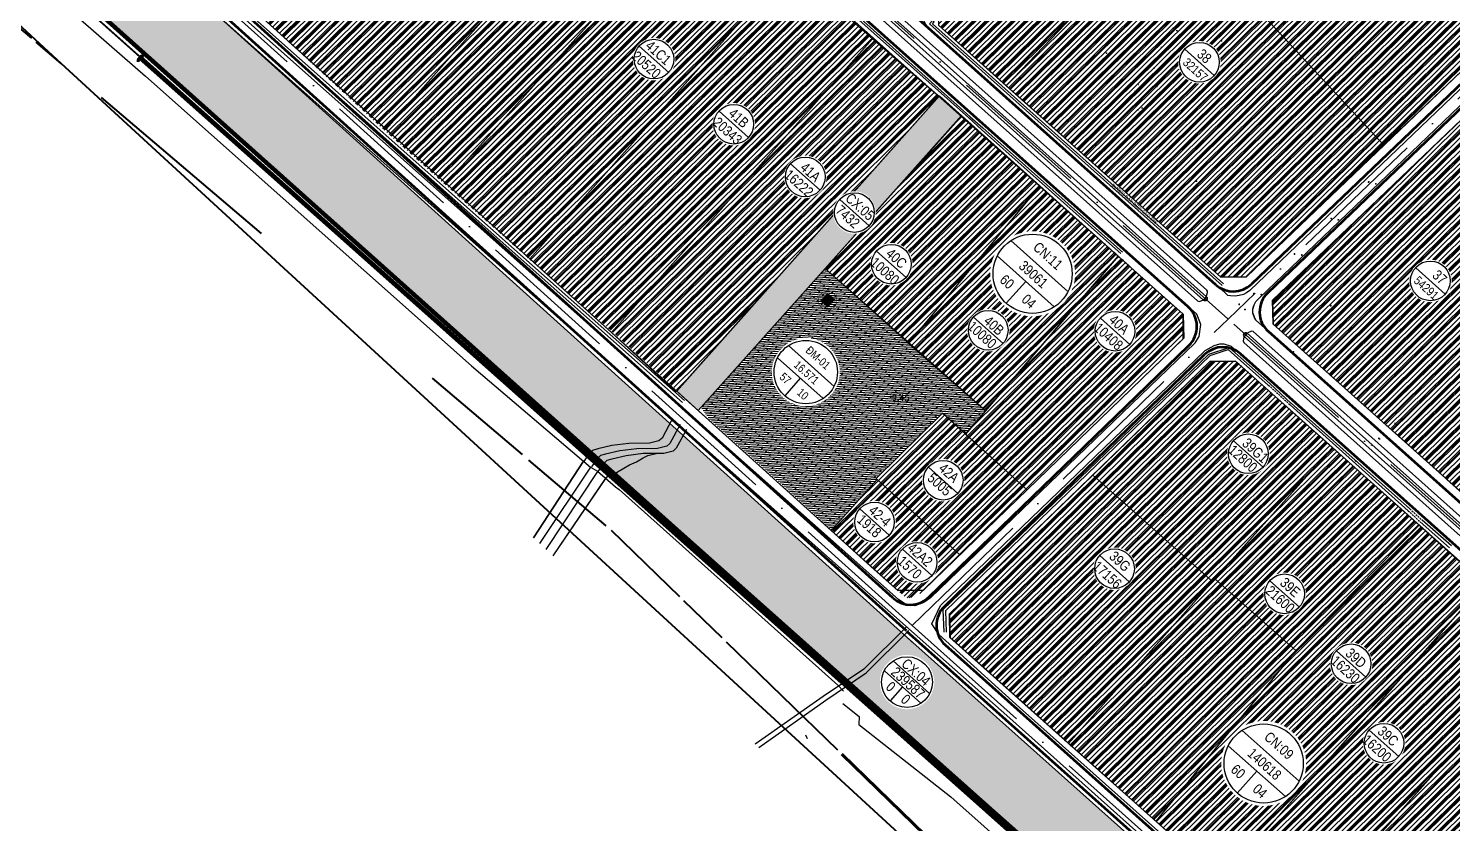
# Model space of a CAD drawing. Extents: x 577299 to 581055, y 2342699 to 2346415.
# Drawn here: x 578170 to 579146, y 2344315 to 2344859 of the extents above; entities that cross this region are included whole.
import ezdxf
from ezdxf.enums import TextEntityAlignment as Align

# ---------------------------------------------------------------- set-up
doc = ezdxf.new("R2010")
doc.units = 0
doc.header["$LTSCALE"] = 10
doc.header["$MEASUREMENT"] = 0
doc.set_wipeout_variables(frame=1)
for name, pattern in [('ACAD_ISO10W100', [18, 12, -3, 0, -3]), ('CENTER', [2, 1.25, -0.25, 0.25, -0.25]), ('DUONG_MON', [3.5, 0, -1.5, 2]), ('DUONGDUT', [0.1875, 0.125, -0.0625])]:
    doc.linetypes.add(name, pattern=pattern)
for name, color, linetype in [('BoCo', 103, 'Continuous'), ('cayxanh', 74, 'Continuous'), ('CHU', 8, 'Continuous'), ('DG-MON', 8, 'DUONG_MON'), ('dientich', 11, 'Continuous'), ('DUONG', 7, 'Continuous'), ('HTCN', 192, 'Continuous'), ('HTDatKT', 37, 'Continuous'), ('HTRanhTN', 147, 'Continuous'), ('KYHIEU', 2, 'Continuous'), ('Lop_ao', 140, 'Continuous'), ('Lopcaodo', 7, 'Continuous'), ('Lopduong', 7, 'Continuous'), ('MUONG-BS', 60, 'TALUYDONPHAI'), ('POINT', 8, 'Continuous'), ('Tim dg', 6, 'CENTER')]:
    doc.layers.add(name, color=color, linetype=linetype)
for name, color, linetype, lineweight in [('dqh', 7, 'Continuous', 60), ('DuongQH', 7, 'Continuous', 60), ('he', 4, 'Continuous', 40), ('r-g-t-ke', 7, 'Continuous', 20), ('whe', 142, 'Continuous', 35), ('wlong-duong', 40, 'Continuous', 53)]:
    doc.layers.add(name, color=color, linetype=linetype, lineweight=lineweight)
doc.styles.add('1', font='VHTIME.TTF', dxfattribs={"height": 2})
doc.styles.add('CHUHOA', font='VHARIALN.TTF')
doc.styles.add('CHUNHO', font='romans.shx')
doc.linetypes.add('BOCAP_XAY', pattern='A,0.75,[147,LTTLL.SHX,S=0.1,R=0,X=0,Y=0],0.75', length=1.5)
doc.linetypes.add('TALUYDONPHAI', pattern='A,0,[130,ltypeshp.shx,S=0.125,R=0,X=0,Y=0.125],0.2,[130,ltypeshp.shx,S=0.25,R=0,X=0,Y=0.25],0.2,0', length=0.4)
doc.linetypes.add('TALUYDONTRAI', pattern='A,0,[130,ltypeshp.shx,S=0.125,R=0,X=0,Y=-0.125],0.2,[130,ltypeshp.shx,S=0.25,R=0,X=0,Y=-0.25],0.2,0', length=0.4)
pattern_1 = [(359.58224145, (-17089.4939, 4285.579), (0.015785906, 2.1650059602), [1.25, -1.25]), (59.58224145, (-17089.4939, 4285.579), (-1.8670572079, 1.0961739756), [1.25, -1.25]), (119.58224145, (-17088.861, 4286.657), (-1.8828431138, -1.0688319845), [1.25, -1.25])]
pattern_2 = [(44.58224145, (-17089.494, 4285.579), (-4.387077064, 4.451522755), []), (44.58224145, (-17090.042, 4286.1354), (-4.387077064, 4.451522755), []), (44.58224145, (-17090.5906, 4286.692), (-4.387077064, 4.451522755), []), (44.58224145, (-17092.236, 4288.361), (-4.387077064, 4.451522755), [])]
pattern_3 = [(3.21467, (581381.0807, 2344376.6203), (-0.07009643, 1.24803305), []), (48.21467, (581381.0807, 2344376.6203), (-2.636259, 2.3558732), [1.767767, -3.5355384])]

# ---------------------------------------------------------------- blocks, each defined once
blk = doc.blocks.new('dct')
at = {"layer": 'Lopcaodo', "style": 'CHUNHO'}
blk.add_attdef('CAO_DO', (0, 0), '', height=4, dxfattribs=at)
blk = doc.blocks.new('KH1')
blk.add_wipeout([(-9.8, 12.4), (-7.9, 13.6), (-6.3, 14.4), (-5, 14.9), (-3, 15.5), (-1.7, 15.7), (0.6, 15.9), (0.6, 15.9), (2.7, 15.7), (4.3, 15.5), (5.9, 15), (8.1, 14.2), (9.8, 13.3), (11.4, 12.1), (13, 10.7), (14.3, 9.4), (15.4, 7.8), (16.2, 6.4), (17.2, 3.9), (17.8, 1.9), (18.1, -0.2), (18.1, -1.6), (17.9, -4.3), (17.4, -6.4), (16.7, -8.6), (15.7, -10.4), (13.8, -13.1), (12.1, -14.8), (10.2, -16.2), (7.4, -17.7), (5.5, -18.4), (3.6, -18.8), (0.6, -19.1), (-2.1, -18.9), (-3.9, -18.5), (-5.7, -17.9), (-7.1, -17.3), (-8.5, -16.5), (-10.2, -15.4), (-10.2, -15.4), (-12.9, -12.6), (-14.2, -10.9), (-15.4, -8.7), (-16.1, -6.5), (-16.8, -3.3), (-16.8, -1.6), (-16.6, 1.1), (-16.2, 3), (-15, 6.1), (-13.3, 8.9), (-12.1, 10.4)])
blk.add_line((16.9, -1.6), (-15.6, -1.6))
blk.add_circle((0.6, -1.6), 16.3)
blk = doc.blocks.new('vfgf')
blk.add_wipeout([(582058.18, 2343877.06), (582061.89, 2343876.51), (582064.83, 2343875.73), (582067.01, 2343874.92), (582070.04, 2343873.45), (582072.01, 2343872.24), (582075.07, 2343869.89), (582075.07, 2343869.89), (582077.53, 2343867.45), (582079.19, 2343865.41), (582080.79, 2343863.02), (582082.6, 2343859.49), (582083.64, 2343856.63), (582084.46, 2343853.32), (582084.89, 2343849.78), (582084.92, 2343846.73), (582084.6, 2343843.54), (582084.08, 2343840.98), (582082.65, 2343836.67), (582081.11, 2343833.56), (582079.19, 2343830.63), (582077.68, 2343828.77), (582074.42, 2343825.6), (582071.5, 2343823.47), (582068.13, 2343821.62), (582064.96, 2343820.36), (582059.73, 2343819.15), (582055.72, 2343818.89), (582051.64, 2343819.19), (582046.54, 2343820.4), (582043.38, 2343821.67), (582040.48, 2343823.24), (582036.56, 2343826.15), (582033.34, 2343829.47), (582031.5, 2343831.97), (582029.93, 2343834.64), (582028.86, 2343836.95), (582027.99, 2343839.37), (582027.16, 2343842.72), (582027.16, 2343842.72), (582026.7, 2343849.21), (582027.06, 2343852.74), (582028.04, 2343856.83), (582029.4, 2343860.32), (582032.14, 2343865), (582034.05, 2343867.18), (582037.16, 2343870.41), (582039.8, 2343872.36), (582044.76, 2343874.98), (582049.89, 2343876.55), (582053.18, 2343877.04)]).dxf.layer = 'KYHIEU'
at = {"layer": 'KYHIEU'}
for p, q in [((582080.12, 2343835.99), (582040.8, 2343870.61)), ((582070.82, 2343825.43), (582031.51, 2343860.05)), ((582051.16, 2343842.74), (582037.89, 2343827.67))]:
    blk.add_line(p, q, dxfattribs=at)
blk.add_circle((582055.81, 2343848.02), 27.12, dxfattribs=at)

msp = doc.modelspace()

# ---------------------------------------------------------------- hatches: boundary and pattern name
at = {"layer": 'cayxanh'}
h = msp.add_hatch(dxfattribs=at)
h.set_pattern_fill('STARS', color=256, scale=10, angle=-0.41776, style=0)
h.set_pattern_definition(pattern_1)
h.paths.add_polyline_path([(578287.79, 2344878.93), (578244.43, 2344917.21), (578203.14, 2344883.36), (578215.38, 2344872.55), (578330.82, 2344769.37), (578382.92, 2344793.14)])
h = msp.add_hatch(dxfattribs=at)
h.set_pattern_fill('STARS', color=256, scale=10, angle=-0.41776, style=0)
h.set_pattern_definition(pattern_1)
h.paths.add_polyline_path([(578382.92, 2344793.14), (578330.82, 2344769.37), (578478.27, 2344637.61), (578486.62, 2344630.14), (578550.8, 2344641.76)])
h = msp.add_hatch(dxfattribs=at)
h.set_pattern_fill('STARS', color=256, scale=10, angle=-0.41776, style=0)
h.set_pattern_definition(pattern_1)
h.paths.add_polyline_path([(578550.8, 2344641.76), (578486.62, 2344630.14), (578608.83, 2344520.84), (578663.55, 2344540.1)])
h = msp.add_hatch(dxfattribs=at)
h.set_pattern_fill('STARS', color=256, scale=10, angle=-0.41776, style=0)
h.set_pattern_definition(pattern_1)
h.paths.add_polyline_path([(578663.55, 2344540.1), (578608.83, 2344520.84), (578616.03, 2344514.4), (578709.96, 2344430.78), (578776.11, 2344438.61)])
h = msp.add_hatch(dxfattribs=at)
h.set_pattern_fill('STARS', color=256, scale=10, angle=-0.41776, style=0)
h.set_pattern_definition(pattern_1)
h.paths.add_polyline_path([(578776.83, 2344437.96), (578776.11, 2344438.61), (578709.96, 2344430.78), (578830.95, 2344323.08), (578974.94, 2344195.64), (579024.19, 2344217.3)])
at = {"layer": 'HTCN'}
h = msp.add_hatch(dxfattribs=at)
h.set_pattern_fill('PLASTI', color=256, scale=25, angle=44.58224, style=0)
h.set_pattern_definition(pattern_2)
h.paths.add_polyline_path([(579160.48, 2345155.68), (579299.46, 2344987.88), (579298.44, 2344970.34), (579098.6, 2344779.33), (578951.92, 2344937.4), (578951.92, 2344937.4), (579029.61, 2345018.65)])
h = msp.add_hatch(dxfattribs=at)
h.set_pattern_fill('PLASTI', color=256, scale=25, angle=44.58224, style=0)
h.set_pattern_definition(pattern_2)
h.paths.add_polyline_path([(578314.1, 2344881.39), (578312.69, 2344897.96), (578477, 2345080.53), (578494.15, 2345081.41), (578593.61, 2344991.75), (578414.14, 2344789.37)])
h = msp.add_hatch(dxfattribs=at)
h.set_pattern_fill('PLASTI', color=256, scale=25, angle=44.58224, style=0)
h.set_pattern_definition(pattern_2)
h.paths.add_polyline_path([(578414.14, 2344789.37), (578455.5, 2344752.44), (578635.57, 2344954.03), (578593.62, 2344991.76)])
h = msp.add_hatch(dxfattribs=at)
h.set_pattern_fill('PLASTI', color=256, scale=25, angle=44.58224, style=0)
h.set_pattern_definition(pattern_2)
h.paths.add_polyline_path([(578792.64, 2344878.14), (578793.79, 2344861.6), (578840.16, 2344820.52), (578952, 2344937.32), (578900.37, 2344988.69)])
h = msp.add_hatch(dxfattribs=at)
h.set_pattern_fill('PLASTI', color=256, scale=25, angle=44.58224, style=0)
h.set_pattern_definition(pattern_2)
h.paths.add_polyline_path([(578455.5, 2344752.44), (578513.17, 2344701.29), (578692.06, 2344902.94), (578635.55, 2344954.11)])
h = msp.add_hatch(dxfattribs=at)
h.set_pattern_fill('PLASTI', color=256, scale=25, angle=44.58224, style=0)
h.set_pattern_definition(pattern_2)
h.paths.add_polyline_path([(578951.93, 2344937.39), (579098.6, 2344779.33), (579004.36, 2344689.26), (578986.73, 2344688.96), (578839.79, 2344820.12)])
h = msp.add_hatch(dxfattribs=at)
h.set_pattern_fill('PLASTI', color=256, scale=25, angle=44.58224, style=0)
h.set_pattern_definition(pattern_2)
h.paths.add_polyline_path([(578513.17, 2344701.29), (578569.9, 2344651.75), (578748.81, 2344852.77), (578692.06, 2344902.94)])
h = msp.add_hatch(dxfattribs=at)
h.set_pattern_fill('PLASTI', color=256, scale=25, angle=44.58224, style=0)
h.set_pattern_definition(pattern_2)
h.paths.add_polyline_path([(578569.9, 2344651.75), (578614.45, 2344611.36), (578794.12, 2344813.16), (578748.81, 2344852.77)])
h = msp.add_hatch(dxfattribs=at)
h.set_pattern_fill('PLASTI', color=256, scale=25, angle=44.58224, style=0)
h.set_pattern_definition(pattern_2)
h.paths.add_polyline_path([(579163.43, 2344808.1), (579290.49, 2344672.71), (579388, 2344569.72), (579260.87, 2344444.17), (579022.6, 2344656.94), (579022.32, 2344673.22)])
h = msp.add_hatch(dxfattribs=at)
h.set_pattern_fill('PLASTI', color=256, scale=25, angle=44.58224, style=0)
h.set_pattern_definition(pattern_2)
h.paths.add_polyline_path([(578715.75, 2344694.95), (578809.25, 2344799.68), (578862.92, 2344751.48), (578772.92, 2344643.73)])
h = msp.add_hatch(dxfattribs=at)
h.set_pattern_fill('PLASTI', color=256, scale=25, angle=44.58224, style=0)
h.set_pattern_definition(pattern_2)
h.paths.add_polyline_path([(578772.91, 2344643.72), (578825.79, 2344597.5), (578916.86, 2344703.7), (578862.92, 2344751.49)])
h = msp.add_hatch(dxfattribs=at)
h.set_pattern_fill('PLASTI', color=256, scale=25, angle=44.58224, style=0)
h.set_pattern_definition(pattern_2)
h.paths.add_polyline_path([(578812.01, 2344581.43), (578854.16, 2344543.36), (578961.01, 2344646.79), (578961.06, 2344663.63), (578916.87, 2344703.72)])
h = msp.add_hatch(dxfattribs=at)
h.set_pattern_fill('PLASTI', color=256, scale=25, angle=44.58224, style=0)
h.set_pattern_definition(pattern_2)
h.paths.add_polyline_path([(578899.2, 2344553.39), (578981.15, 2344480.74), (579063.27, 2344572.56), (578997.58, 2344631.48), (578979.28, 2344631.18)])
h = msp.add_hatch(dxfattribs=at)
h.set_pattern_fill('PLASTI', color=256, scale=25, angle=44.58224, style=0)
h.set_pattern_definition(pattern_2)
h.paths.add_polyline_path([(578808.14, 2344498.86), (578854.17, 2344543.36), (578796.12, 2344595.78), (578750.66, 2344551.15), (578751.37, 2344550.48)])
h = msp.add_hatch(dxfattribs=at)
h.set_pattern_fill('PLASTI', color=256, scale=25, angle=44.58224, style=0)
h.set_pattern_definition(pattern_2)
h.paths.add_polyline_path([(579038.27, 2344433.33), (578982.64, 2344482.4), (579063.39, 2344572.45), (579122.75, 2344519.12)])
h = msp.add_hatch(dxfattribs=at)
h.set_pattern_fill('PLASTI', color=256, scale=25, angle=44.58224, style=0)
h.set_pattern_definition(pattern_2)
h.paths.add_polyline_path([(578720.25, 2344516.09), (578771.19, 2344469.27), (578778.21, 2344470.04), (578808.13, 2344498.85), (578751.37, 2344550.48), (578720.25, 2344516.08)])
h = msp.add_hatch(dxfattribs=at)
h.set_pattern_fill('PLASTI', color=256, scale=25, angle=44.58224, style=0)
h.set_pattern_definition(pattern_2)
h.paths.add_polyline_path([(578801.28, 2344442.31), (578800.92, 2344458.39), (578899.2, 2344553.39), (578981.08, 2344480.66), (578882.29, 2344369.43)])
h = msp.add_hatch(dxfattribs=at)
h.set_pattern_fill('PLASTI', color=256, scale=25, angle=44.58224, style=0)
h.set_pattern_definition(pattern_2)
h.paths.add_polyline_path([(578942.51, 2344316.63), (578987.72, 2344276.45), (579126.33, 2344432.49), (579167.27, 2344479.1), (579122.75, 2344519.12), (579038.27, 2344433.33)])
h = msp.add_hatch(dxfattribs=at)
h.set_pattern_fill('PLASTI', color=256, scale=25, angle=44.58224, style=0)
h.set_pattern_definition(pattern_2)
h.paths.add_polyline_path([(578982.64, 2344482.4), (579038.27, 2344433.33), (578942.51, 2344316.63), (578882.29, 2344369.42)])
h = msp.add_hatch(dxfattribs=at)
h.set_pattern_fill('PLASTI', color=256, scale=25, angle=44.58224, style=0)
h.set_pattern_definition(pattern_2)
h.paths.add_polyline_path([(578987.72, 2344276.45), (579033.59, 2344237.63), (579212.91, 2344439.02), (579167.27, 2344479.1)])
h = msp.add_hatch(dxfattribs=at)
h.set_pattern_fill('PLASTI', color=256, scale=25, angle=44.58224, style=0)
h.set_pattern_definition(pattern_2)
h.paths.add_polyline_path([(579033.6, 2344237.63), (579092.27, 2344184.04), (579272.89, 2344385.37), (579212.91, 2344439.02), (579033.57, 2344237.6)])
at = {"layer": 'HTDatKT'}
h = msp.add_hatch(dxfattribs=at)
h.set_pattern_fill('DOLMIT', color=256, scale=5, angle=44.58224, style=0)
h.set_pattern_definition(pattern_3)
h.paths.add_polyline_path([(578630.74, 2344599.97), (578635.98, 2344592.39), (578686.25, 2344547.01), (578772.92, 2344643.73), (578715.72, 2344694.92)])

# ---------------------------------------------------------------- linework, layer by layer
at = {"color": 37, "const_width": 0.346}
msp.add_lwpolyline([(578714.69, 2344667.34, 15.423909), (578713.31, 2344668.24, 0.064834)], format="xyb", close=True, dxfattribs=at)
at = {"color": 37, "const_width": 6.93}
msp.add_lwpolyline([(578715.05, 2344670.42), (578720.09, 2344676.06)], dxfattribs=at)
at = {"layer": 'DG-MON', "extrusion": (0.002986, 0.010064, 0.999945), "elevation": -7.89}
for points in [[(579098.16, 2345090.43), (579058.53, 2345029.92), (579001.09, 2344935.39), (579003.13, 2344922.52), (579018.17, 2344902.1)], [(579100.41, 2345088.4), (579061.07, 2345028.32), (579004.23, 2344934.77), (579005.97, 2344923.71), (579020.59, 2344903.88)], [(579152.19, 2344682.22), (579168.19, 2344697.49), (579195.87, 2344723.21), (579222.1, 2344748.2), (579249.37, 2344774.89), (579276.77, 2344801.2), (579303.73, 2344826.95), (579310.72, 2344833.35)], [(579152.57, 2344681.89), (579168.54, 2344697.12), (579196.21, 2344722.84), (579222.45, 2344747.84), (579249.72, 2344774.53), (579277.11, 2344800.84), (579304.08, 2344826.58), (579311.04, 2344832.96)]]:
    msp.add_lwpolyline(points, dxfattribs=at)
at = {"layer": 'dientich'}
for points in [[(579160.48, 2345155.68), (579299.46, 2344987.88), (579298.44, 2344970.34), (579098.6, 2344779.33), (578951.92, 2344937.4), (578951.92, 2344937.4), (579029.61, 2345018.65)], [(578951.93, 2344937.39), (579098.6, 2344779.33), (579004.36, 2344689.26), (578986.73, 2344688.96), (578839.79, 2344820.12), (578951.93, 2344937.39)]]:
    msp.add_lwpolyline(points, close=True, dxfattribs=at)
at = {"layer": 'dientich', "extrusion": (-1.38117e-05, 2.8119e-05, 1), "elevation": 0.36}
msp.add_lwpolyline([(578792.81, 2344878.13), (578793.39, 2344861.54), (578839.79, 2344820.12), (578951.92, 2344937.4), (578900.47, 2344988.59)], close=True, dxfattribs=at)
at = {"layer": 'DUONG', "extrusion": (-8.80861e-05, -0.0001149, 1), "elevation": 1.01}
msp.add_lwpolyline([(577927.16, 2345118.96), (578026.79, 2345025.37), (578160.78, 2344904.4), (578164.74, 2344901.39), (578250.24, 2344826.57), (578473.62, 2344628.34), (578555.19, 2344558.85), (578559.81, 2344556.29), (578572.25, 2344545.36), (578574.6, 2344543.57), (578724.4, 2344409.55), (578728.5, 2344405.51)], dxfattribs=at)
at = {"layer": 'DuongQH', "linetype": 'DUONGDUT', "ltscale": 30, "extrusion": (-8.80861e-05, -0.0001149, 1), "const_width": 1.2, "elevation": 1.01}
msp.add_lwpolyline([(578565.66, 2344555.5), (577830.41, 2345210.57)], dxfattribs=at)
at = {"layer": 'DuongQH', "extrusion": (-4.70424e-05, -0.000153262, 1), "elevation": 0.15}
msp.add_lwpolyline([(578249.07, 2344840.33), (578247.58, 2344840.57), (578245.25, 2344838.06), (578245.21, 2344836.54)], dxfattribs=at)
at = {"layer": 'he', "extrusion": (-8.80861e-05, -0.0001149, 1)}
msp.add_line((578192.35, 2344835.4), (577566.86, 2345412.43), dxfattribs=at)
at = {"layer": 'he', "extrusion": (-4.70424e-05, -0.000153262, 1)}
for p, q in [((578056.18, 2344950.81), (578172.01, 2344852.58)), ((578175.07, 2344849.98), (578192.3, 2344835.37)), ((578219.78, 2344812.06), (578329.47, 2344719.03)), ((578446.52, 2344619.76), (578508.13, 2344567.5)), ((578512.56, 2344563.75), (578565.6, 2344518.77)), ((578616.18, 2344470.16), (578569.42, 2344515.53)), ((578645.25, 2344441.95), (578619.05, 2344467.37)), ((578724.44, 2344365.11), (578648.12, 2344439.16))]:
    msp.add_line(p, q, dxfattribs=at)
at = {"layer": 'HTRanhTN', "linetype": 'BOCAP_XAY', "ltscale": 0.5}
for points in [[(578492.78, 2345086.19), (578473.92, 2345085.52), (578382.73, 2344981.71), (578307.26, 2344895.75), (578308.73, 2344877.98), (578617.96, 2344603.14)], [(578537.05, 2345045.49), (578493.61, 2345084.16), (578474.91, 2345083.49), (578383.72, 2344979.68), (578309.34, 2344895.44), (578310.77, 2344878.93), (578619.34, 2344604.58)], [(578711.71, 2344889.58), (578814.31, 2344798.05)], [(578713.41, 2344890.02), (578815.13, 2344798.91)], [(578789.42, 2344862.47), (578790.54, 2344863.87), (578789.42, 2344864.84), (578787.21, 2344862.41), (578803.44, 2344847.94)], [(578804.46, 2344849.02), (578789.42, 2344862.47)], [(578803.44, 2344847.94), (578812.32, 2344839.91)], [(578804.46, 2344849.02), (578813.29, 2344840.95)], [(578812.32, 2344839.91), (578987.81, 2344683.39)], [(578988.76, 2344684.51), (578813.29, 2344840.95)], [(578814.31, 2344798.05), (578822.93, 2344790.13)], [(578815.13, 2344798.91), (578823.92, 2344791.26)], [(578823.92, 2344791.26), (578911.58, 2344713.19)], [(578822.93, 2344790.13), (578910.59, 2344712.06)], [(578911.58, 2344713.19), (578919.56, 2344706.03)], [(578918.36, 2344705.2), (578918.36, 2344705.2), (578910.59, 2344712.06), (578910.59, 2344712.06)], [(578798.28, 2344460.5), (578979.54, 2344635.44), (578991.88, 2344639.45)], [(579020.36, 2344616.17), (578992.66, 2344640.78)], [(579116.25, 2344530.34), (579035.07, 2344602.63)]]:
    msp.add_lwpolyline(points, dxfattribs=at)
at = {"layer": 'HTRanhTN'}
for points in [[(578796.44, 2344461.16), (578978.65, 2344636.33), (578992.66, 2344640.78)], [(579019.35, 2344615.11), (578991.88, 2344639.45)], [(579035.06, 2344602.61), (579020.36, 2344616.17)], [(579034.26, 2344601.63), (579115.21, 2344529.09)], [(579123.46, 2344521.45), (579143.59, 2344503.76)]]:
    msp.add_lwpolyline(points, dxfattribs=at)
at = {"layer": 'HTRanhTN', "linetype": 'DUONGDUT'}
for points in [[(579019.37, 2344615.13), (579019.37, 2344615.13), (579034.28, 2344601.65), (579034.28, 2344601.65)], [(579115.21, 2344529.09), (579123.46, 2344521.45)], [(579116.25, 2344530.34), (579124.65, 2344522.69)]]:
    msp.add_lwpolyline(points, dxfattribs=at)
at = {"layer": 'HTRanhTN', "linetype": 'BOCAP_XAY', "ltscale": 0.8}
for points in [[(579144.83, 2344505.12), (579124.65, 2344522.69)], [(578796.44, 2344461.16), (578797.03, 2344445.83)]]:
    msp.add_lwpolyline(points, dxfattribs=at)
at = {"layer": 'HTRanhTN', "ltscale": 0.8}
msp.add_lwpolyline([(578798.28, 2344460.5), (578798.73, 2344445.86)], dxfattribs=at)
at = {"layer": 'Lop_ao', "extrusion": (-8.80861e-05, -0.0001149, 1), "elevation": 1.01}
msp.add_lwpolyline([(578702.37, 2344375.57), (578703.48, 2344373.07)], dxfattribs=at)
at = {"layer": 'Lopduong'}
for points in [[(578504.78, 2344686.26), (578287.79, 2344878.93), (578139.65, 2345010.9), (577973.18, 2345159.33), (577834.31, 2345282.25), (577728.36, 2345375.87)], [(578977.34, 2344680.1), (578705.12, 2344923.05), (578509.21, 2345098.01), (578509.21, 2345098.01), (578505.86, 2345099.32), (578503.02, 2345098.33), (578501.26, 2345096.46), (578500.94, 2345093.46), (578502.13, 2345091.05)], [(578969.29, 2344644.13), (578863.37, 2344542.02), (578787.93, 2344469.52), (578783.42, 2344466.22), (578777.26, 2344463.96), (578770.73, 2344465.07), (578765.97, 2344468.32), (578607.64, 2344608.9), (578512.75, 2344693.14), (578306.73, 2344876.23), (578304.01, 2344879.6), (578302.64, 2344882.3), (578301.94, 2344886.13), (578302.16, 2344889.81), (578303.63, 2344894.21), (578305.56, 2344897.14), (578310.59, 2344902.87), (578388.97, 2344991.88), (578474.09, 2345088.3)], [(578491.65, 2345090.33), (578638.39, 2344959.69), (578675.42, 2344926.99), (578766.34, 2344845.76), (578970.47, 2344663.63)], [(578970.93, 2344672.81), (578502.13, 2345091.05)], [(579326.75, 2344979.65), (579254.58, 2344912.34), (579253.32, 2344911.21), (579251.19, 2344913.18), (579155.76, 2344822.57), (579006.77, 2344679.98), (579004.49, 2344678.3), (579002.33, 2344677.24), (578999.42, 2344676.39), (578996.57, 2344676), (578993.43, 2344676.14), (578991.7, 2344676.53), (578985.95, 2344682.02), (578786.43, 2344860.01), (578784.39, 2344862.69), (578783.03, 2344865.66), (578782.73, 2344867.69), (578783.2, 2344870.6), (578784.98, 2344874.47), (578892.14, 2344984.69)], [(579387.79, 2344322.95), (579010.64, 2344659.83), (579009.74, 2344661.75), (579008.65, 2344664.35), (579008.66, 2344667.24), (579009.43, 2344669.54), (579010.78, 2344672.26), (579013.06, 2344674.64), (579161.19, 2344816.52)], [(579528.39, 2343774.63), (579524.07, 2343778.74), (579306.18, 2343972.75), (579183, 2344082.48), (578842.32, 2344387.09), (578786.73, 2344436.11), (578600.64, 2344600.92), (578504.78, 2344686.26)], [(578970.93, 2344672.81), (578972.11, 2344672.37), (578975.26, 2344673.45), (578976.84, 2344675.4), (578977.72, 2344678.46), (578977.76, 2344679.34), (578977.34, 2344680.1)], [(579013.06, 2344674.64), (579010.78, 2344672.26)], [(579008.65, 2344664.35), (579009.74, 2344661.75), (579010.64, 2344659.83)], [(579009.43, 2344669.54), (579008.66, 2344667.24)], [(578969.29, 2344644.13), (578972.04, 2344648.5), (578973.24, 2344656.66), (578970.47, 2344663.63)], [(579008.96, 2344651.73), (579007.85, 2344652.07), (579005.3, 2344650.92), (579002.51, 2344647.97), (579002.05, 2344645.43), (579002.56, 2344644.31)], [(579008.96, 2344651.73), (579376.97, 2344323.17)], [(579368.93, 2344289.07), (579203.66, 2344103.23), (579198.96, 2344098.62), (579192.21, 2344093.87), (579187.28, 2344092.98), (579185.46, 2344094.37), (578848.99, 2344394.4), (578793.67, 2344444.26), (578788.97, 2344451.74), (578794.8, 2344464.18), (578869.45, 2344536.06), (578975.77, 2344638.47)], [(578994.11, 2344641.58), (578989.06, 2344643.05), (578985.95, 2344643.12), (578982.04, 2344641.93), (578975.77, 2344638.47)], [(578994.11, 2344641.58), (579372.84, 2344304.01)], [(579370.46, 2344315.63), (579002.56, 2344644.31)]]:
    msp.add_lwpolyline(points, dxfattribs=at)
at = {"layer": 'Lopduong', "extrusion": (-8.80861e-05, -0.0001149, 1), "elevation": 1.01}
for points in [[(578616.39, 2344588.1), (578609.48, 2344575.2), (578607.3, 2344573.23), (578600.98, 2344571.72), (578586.75, 2344571.54), (578575.12, 2344570.09), (578565.45, 2344567.76), (578561.97, 2344566.81), (578558.78, 2344563.53), (578555.85, 2344559.26)], [(578620.73, 2344584.75), (578613.81, 2344571.84), (578611.64, 2344569.87), (578605.32, 2344568.37), (578591.09, 2344568.18), (578579.46, 2344566.73), (578569.79, 2344564.41), (578566.3, 2344563.45), (578563.11, 2344560.18), (578560.19, 2344555.9)], [(578520.31, 2344506.62), (578555.41, 2344558.84)], [(578524.64, 2344502.59), (578560.09, 2344555.99)], [(578771.44, 2344449.63), (578742.26, 2344420.61)], [(578773.16, 2344447.09), (578743.98, 2344418.07)], [(578742.26, 2344420.61), (578714.5, 2344401.99), (578667.95, 2344369.25)], [(578670.36, 2344367.01), (578716.27, 2344399.31), (578743.98, 2344418.07)], [(578727.89, 2344397.05), (578739.22, 2344388.17), (578738.96, 2344382.78), (578801.94, 2344333.16), (578891.26, 2344253.7), (578970.7, 2344183.25), (578999.04, 2344158.74)]]:
    msp.add_lwpolyline(points, dxfattribs=at)
at = {"layer": 'MUONG-BS', "linetype": 'TALUYDONPHAI', "extrusion": (-8.80861e-05, -0.0001149, 1)}
msp.add_line((578516.02, 2344510.63), (578550.33, 2344563.01), dxfattribs=at)
at = {"layer": 'MUONG-BS', "linetype": 'TALUYDONPHAI', "extrusion": (-0.014416, -0.007239, 0.99987)}
msp.add_line((578516.12, 2344510.53), (578550.46, 2344562.96), dxfattribs=at)
at = {"layer": 'MUONG-BS', "linetype": 'TALUYDONTRAI', "extrusion": (-8.80861e-05, -0.0001149, 1)}
msp.add_line((578529.39, 2344498.19), (578565.51, 2344551.31), dxfattribs=at)
at = {"layer": 'MUONG-BS', "linetype": 'TALUYDONTRAI', "extrusion": (-0.014416, -0.007239, 0.99987)}
msp.add_line((578529.5, 2344498.09), (578565.64, 2344551.26), dxfattribs=at)
at = {"layer": 'MUONG-BS', "linetype": 'TALUYDONTRAI', "extrusion": (-8.80861e-05, -0.0001149, 1), "elevation": 1.01, "flags": 128}
msp.add_lwpolyline([(578610.97, 2344591.74), (578604.06, 2344578.84), (578601.89, 2344576.87), (578595.57, 2344575.36), (578581.33, 2344575.18), (578569.71, 2344573.73), (578560.03, 2344571.4), (578556.55, 2344570.45), (578553.36, 2344567.17), (578550.44, 2344562.9)], dxfattribs=at)
at = {"layer": 'MUONG-BS', "linetype": 'TALUYDONTRAI', "extrusion": (-8.80861e-05, -0.0001149, 1), "elevation": 1.01}
msp.add_lwpolyline([(578565.64, 2344551.24), (578566.48, 2344552.27), (578568.14, 2344553.48), (578569.75, 2344554), (578572.79, 2344555.35), (578577.85, 2344558.15), (578581.68, 2344560.44), (578586.7, 2344562.69), (578591.09, 2344565.29), (578594.3, 2344566.82), (578600.04, 2344568.3)], dxfattribs=at)
at = {"layer": 'POINT', "extrusion": (0.002986, 0.010064, 0.999945)}
for p in [(578987.29, 2344850.95, 6.94), (578908.42, 2344842.46, 7.26), (578942.93, 2344819.65, 7.38), (579003.85, 2344784.2, 7.56), (578970.05, 2344754.76, 7.96), (579088.08, 2344754.11, 7.61), (579092.94, 2344752.93, 7.61), (579030.73, 2344749.18, 7.83), (579062.4, 2344729.19, 7.94), (579067.31, 2344728.25, 7.93), (579037.33, 2344704.83, 8.26), (579042.28, 2344704.12, 8.25), (579099.93, 2344702.71, 8.09), (579138.57, 2344685.67, 8.15), (579009.41, 2344677.65, 8.61), (579014.38, 2344677.18, 8.6), (579014.38, 2344677.18, 8.6), (579014.38, 2344677.18, 8.6), (578999.42, 2344670.36, 8.72), (579003.34, 2344666.79, 8.74), (579062.23, 2344669.43, 8.54), (579100.87, 2344652.39, 8.59), (579036.65, 2344637.87, 8.93), (579036.65, 2344637.87, 8.93), (579036.65, 2344637.87, 8.93), (579036.65, 2344637.87, 8.93), (579036.65, 2344637.87, 8.93), (579108.34, 2344607.03, 9.03)]:
    msp.add_point(p, dxfattribs=at)
at = {"layer": 'POINT', "extrusion": (-8.80861e-05, -0.0001149, 1)}
for p in [(578942.98, 2344819.74, -0.4), (579003.9, 2344784.28, -0.39), (578970.1, 2344754.85, -0.4), (579088.13, 2344754.2, -0.39), (579092.99, 2344753.02, -0.39), (579030.79, 2344749.27, -0.4), (579062.45, 2344729.27, -0.4), (579067.36, 2344728.33, -0.4), (579037.39, 2344704.92, -0.4), (579042.33, 2344704.21, -0.4), (579099.98, 2344702.8, -0.4), (579138.62, 2344685.76, -0.39), (579009.46, 2344677.74, -0.41), (579014.44, 2344677.26, -0.41), (579014.44, 2344677.26, -0.41), (579014.44, 2344677.26, -0.41), (578999.47, 2344670.44, -0.41), (579003.4, 2344666.87, -0.41), (579062.29, 2344669.52, -0.4), (579100.93, 2344652.48, -0.4), (579036.7, 2344637.96, -0.41), (579036.7, 2344637.96, -0.41), (579036.7, 2344637.96, -0.41), (579036.7, 2344637.96, -0.41), (579036.7, 2344637.96, -0.41), (579108.4, 2344607.12, -0.41)]:
    msp.add_point(p, dxfattribs=at)
at = {"layer": 'whe'}
for p, q in [((579298.44, 2344970.34), (579004.36, 2344689.26)), ((579313.51, 2344951.55), (579022.32, 2344673.22)), ((578986.73, 2344688.96), (579004.36, 2344689.26)), ((579022.6, 2344656.94), (579022.32, 2344673.22)), ((578961.43, 2344647.24), (578961.1, 2344663.58)), ((578979.38, 2344631.22), (578996.96, 2344631.57)), ((578801.34, 2344442.24), (578801.01, 2344458.58))]:
    msp.add_line(p, q, dxfattribs=at)
for centre, start, end in [((578976.05, 2344674.43), 228.25086, 48.25086), ((579003.91, 2344649.44), 48.22825, 228.22825)]:
    msp.add_arc(centre, 1.5, start, end, dxfattribs=at)
at = {"layer": 'wlong-duong'}
for p, q in [((579303.18, 2344966.57), (579007.84, 2344684.29)), ((579308.99, 2344955.52), (579018.98, 2344678.33))]:
    msp.add_line(p, q, dxfattribs=at)
at = {"layer": 'wlong-duong', "extrusion": (-8.80861e-05, -0.0001149, 1), "elevation": 1.01}
msp.add_lwpolyline([(579520.39, 2344816.91), (579135.62, 2345256.76)], dxfattribs=at)
at = {"layer": 'wlong-duong'}
for centre, radius, start, end in [((578995.41, 2344697.3), 18, 228.2467, 313.70548), ((579031.49, 2344665.23), 18.11, 133.70548, 228.24018), ((578952.43, 2344655.23), 18, 314.06472, 48.2467), ((578988.34, 2344623.03), 18.11, 48.24018, 134.06472), ((578810.01, 2344450.59), 18, 134.06472, 228.2639)]:
    msp.add_arc(centre, radius, start, end, dxfattribs=at)

# ---------------------------------------------------------------- block references
at = {"layer": 'HTCN'}
ref = msp.add_blockref('dct', (578766.28, 2344604.62, 9.45), dxfattribs=dict(at, rotation=359.5822414465865))
ref.add_attrib('CAO_DO', '9.45', (578761.51, 2344604.47, 9.45), dxfattribs={"layer": 'Lopcaodo', "height": 4, "rotation": 359.58224, "style": 'CHUNHO'})

# ---------------------------------------------------------------- texts
at = {"layer": 'CHU', "extrusion": (0.002986, 0.010064, 0.999945), "style": '1'}
msp.add_text('®\xadêng d©y ®iÖn cao thÕ', height=2, rotation=319.05513, dxfattribs=at).set_placement((578924.42, 2344602.2, 25334.76), align=Align.CENTER)
at = {"layer": 'CHU', "extrusion": (-8.80861e-05, -0.0001149, 1), "style": '1'}
msp.add_text('®\xadêng d©y ®iÖn cao thÕ', height=2, rotation=319.05774, dxfattribs=at).set_placement((578927.07, 2344738.5, -320.81), align=Align.CENTER)

# ---------------------------------------------------------------- next in the draw order: block references
at = {"layer": 'KYHIEU', "xscale": 0.833333333333181, "yscale": 0.833333333333181, "zscale": 0.833333333333181, "rotation": 318.2146987994943}
for p in [(578599.05, 2344839.64), (578653.7, 2344795.08, 321.4), (578702.68, 2344758.98), (578761.65, 2344699.24), (578828.02, 2344654, 321.4), (578914.88, 2344653.36, 321.41), (579006.19, 2344569.39), (578797.16, 2344551.33), (578779.3, 2344495.04), (578914.53, 2344490.7), (579031.05, 2344473.5, 321.4), (579076.59, 2344425.58, 321.4), (579099.11, 2344371.2)]:
    msp.add_blockref('KH1', p, dxfattribs=at)

# ---------------------------------------------------------------- next in the draw order: hatches: boundary and pattern name
at = {"layer": 'cayxanh'}
h = msp.add_hatch(dxfattribs=at)
h.set_pattern_fill('STARS', color=256, scale=10, angle=-0.41776, style=0)
h.set_pattern_definition(pattern_1)
h.paths.add_polyline_path([(578628.73, 2344597.74), (578614.08, 2344610.95), (578794.14, 2344813.18), (578809.36, 2344799.55), (578715.75, 2344694.95)])

# ---------------------------------------------------------------- next in the draw order: linework, layer by layer
at = {"layer": 'BoCo', "elevation": -57.58}
msp.add_lwpolyline([(578628.73, 2344597.74), (578614.08, 2344610.95), (578794.14, 2344813.18), (578809.36, 2344799.55), (578715.75, 2344694.95)], close=True, dxfattribs=at)
at = {"layer": 'dientich', "extrusion": (-1.38117e-05, 2.8119e-05, 1)}
for points, elevation in [([(578315.14, 2344880.49), (578314.16, 2344897.52), (578475.73, 2345080.76), (578492.62, 2345081.77), (578593.61, 2344991.75), (578415.06, 2344790.39)], 0.36), ([(578415.06, 2344790.39), (578456.25, 2344753.26), (578635.57, 2344954.03), (578593.62, 2344991.75)], 0.36), ([(578456.25, 2344753.26), (578513.49, 2344701.64), (578692.06, 2344902.94), (578635.55, 2344954.1)], 0.36), ([(578513.49, 2344701.64), (578569.42, 2344651.22), (578748.33, 2344852.24), (578691.58, 2344902.41)], 57.94), ([(578569.42, 2344651.22), (578613.6, 2344610.42), (578793.65, 2344812.63), (578748.33, 2344852.24)], 57.94), ([(578715.75, 2344694.95), (578809.25, 2344799.68), (578862.92, 2344751.48), (578772.92, 2344643.73)], 0.36), ([(578772.91, 2344643.72), (578825.79, 2344597.5), (578916.55, 2344703.34), (578862.92, 2344751.48)], 0.36), ([(578812.01, 2344581.43), (578854.16, 2344543.36), (578961.01, 2344646.79), (578961.06, 2344663.63), (578916.55, 2344703.34)], 0.36), ([(578899.2, 2344553.39), (578981.15, 2344480.73), (579063.3, 2344572.34), (578996.96, 2344631.57), (578979.28, 2344631.18)], 0.36), ([(579038.27, 2344433.33), (578982.64, 2344482.4), (579063.3, 2344572.34), (579122.75, 2344519.12), (579038.27, 2344433.33)], 0.36), ([(578801.28, 2344442.31), (578800.92, 2344458.39), (578899.2, 2344553.39), (578981.08, 2344480.66), (578882.59, 2344369.76)], 0.36), ([(578942.35, 2344316.45), (578987.49, 2344276.18), (579126.33, 2344432.49), (579167.27, 2344479.1), (579122.75, 2344519.12), (579038.27, 2344433.33)], 0.36), ([(578982.64, 2344482.4), (579038.27, 2344433.33), (578942.35, 2344316.45), (578882.59, 2344369.76)], 0.36), ([(578987.49, 2344276.18), (579032.31, 2344236.19), (579212.91, 2344439.01), (579167.27, 2344479.1)], 0.36), ([(579032.31, 2344236.19), (579091.61, 2344183.3), (579272.89, 2344385.37), (579212.91, 2344439.01), (579033.57, 2344237.6)], 0.36)]:
    msp.add_lwpolyline(points, close=True, dxfattribs=dict(at, elevation=elevation))
at = {"layer": 'dientich', "elevation": -57.57}
msp.add_lwpolyline([(579162.21, 2344806.94), (579290.49, 2344672.71), (579388, 2344569.72), (579260.87, 2344444.17), (579022.6, 2344656.94), (579022.32, 2344673.22)], close=True, dxfattribs=at)
at = {"layer": 'dientich', "extrusion": (-1.38117e-05, 2.8119e-05, 1), "elevation": 0.36}
msp.add_lwpolyline([(578715.72, 2344694.92), (578772.86, 2344643.77)], dxfattribs=at)
at = {"layer": 'DuongQH', "extrusion": (-4.70424e-05, -0.000153262, 1)}
msp.add_line((578727.31, 2344362.33), (579086.16, 2344014.15), dxfattribs=at)
at = {"layer": 'Tim dg', "linetype": 'ACAD_ISO10W100', "ltscale": 0.8}
for p, q in [((578775.34, 2344450.4), (578991.8, 2344660.3)), ((579389.83, 2344304.92), (578991.61, 2344660.47)), ((578775.34, 2344450.4), (579190.13, 2344080.33))]:
    msp.add_line(p, q, dxfattribs=at)
at = {"layer": 'whe'}
for p, q in [((579383.1, 2344335.06), (579022.6, 2344656.94)), ((578783.12, 2344474.66), (578961.43, 2344647.24)), ((579373.98, 2344316.88), (579002.91, 2344648.32)), ((579375.98, 2344319.12), (579004.91, 2344650.56)), ((578801.01, 2344458.58), (578979.38, 2344631.22)), ((579360.06, 2344307.37), (578996.96, 2344631.57)), ((578765.58, 2344474.35), (578783.12, 2344474.66)), ((578769.41, 2344444.65), (579184.66, 2344074.16)), ((578801.34, 2344442.24), (579179.71, 2344104.7))]:
    msp.add_line(p, q, dxfattribs=at)
at = {"layer": 'wlong-duong'}
for p, q in [((579379.11, 2344330.58), (579019.43, 2344651.72)), ((578786.72, 2344469.8), (578964.95, 2344642.3)), ((578797.49, 2344463.52), (578975.74, 2344636.04)), ((579364.08, 2344311.83), (579000.4, 2344636.54)), ((578771.54, 2344446.72), (579186.65, 2344076.4)), ((578798.03, 2344437.16), (579175.71, 2344100.23))]:
    msp.add_line(p, q, dxfattribs=at)
msp.add_arc((578774.21, 2344482.73), 18, 227.96083, 314.06472, dxfattribs=at)

# ---------------------------------------------------------------- next in the draw order: block references
at = {"layer": 'KYHIEU', "xscale": 0.833333333333181, "yscale": 0.833333333333181, "zscale": 0.833333333333181, "rotation": 318.2146987994943}
msp.add_blockref('KH1', (578750.11, 2344522.65), dxfattribs=at)

# ---------------------------------------------------------------- next in the draw order: texts
at = {"layer": 'dientich', "extrusion": (-1.38117e-05, 2.8119e-05, 1), "style": 'CHUHOA'}
for s, p in [('20520', (578582.77, 2344839.32, 63.92)), ('20343', (578638.36, 2344794.01, 63.92)), ('16222', (578687.23, 2344758.13, 63.92)), ('10080', (578746.07, 2344698.05, 69.83)), ('10080', (578812.68, 2344654.34, 69.86)), ('10408', (578899.32, 2344653.2, 63.92)), ('12800', (578991.31, 2344569.59, 63.92)), ('5005', (578785.26, 2344550.51, 63.92)), ('17156', (578898.45, 2344490.01, 63.92)), ('21600', (579016.9, 2344473.24, 63.92)), ('16230', (579061.58, 2344425.21, 69.84)), ('16200', (579083.14, 2344371.22, 63.92))]:
    msp.add_text(s, height=7, rotation=318.21461, dxfattribs=at).set_placement(p)
at = {"layer": 'dqh', "color": 7, "lineweight": 25, "extrusion": (-8.81556e-05, -0.000114846, 1), "char_height": 7, "width": 1263.0543, "attachment_point": 5, "text_direction": (0.745647, -0.666341, -1.1e-05), "style": 'CHUHOA'}
for s, insert in [('41C1', (578601.53, 2344842.72, 14.99)), ('41B', (578656.64, 2344798.02, 14.99)), ('41A', (578705.82, 2344760.98, 14.99)), ('40C', (578764.61, 2344701.89, 14.99)), ('40B', (578831.45, 2344655.89, 14.99)), ('40A', (578917.15, 2344656.66, 14.99)), ('39G1', (579010.49, 2344570.35, 14.99)), ('42A', (578800.6, 2344555.03, 14.97)), ('39G', (578917.77, 2344494.39, 14.99)), ('39E', (579034.37, 2344476.64, 14.99)), ('39D', (579079.43, 2344428.17, 14.99)), ('39C', (579101.42, 2344374.76, 14.99))]:
    msp.add_mtext(s, dxfattribs=dict(at, insert=insert))

# ---------------------------------------------------------------- next in the draw order: hatches: boundary and pattern name
at = {"layer": 'HTDatKT'}
h = msp.add_hatch(dxfattribs=at)
h.set_pattern_fill('DOLMIT', color=256, scale=5, angle=44.58224, style=0)
h.set_pattern_definition(pattern_3)
h.paths.add_polyline_path([(578772.86, 2344643.77), (578686.25, 2344547.01), (578720.28, 2344516.12), (578751.38, 2344550.48), (578750.69, 2344551.18), (578796.12, 2344595.78), (578812.01, 2344581.43), (578825.79, 2344597.5)])

# ---------------------------------------------------------------- next in the draw order: linework, layer by layer
at = {"layer": 'dientich', "extrusion": (-1.38117e-05, 2.8119e-05, 1), "elevation": 0.36}
for points in [[(578628.82, 2344597.66), (578719.83, 2344515.61), (578751.37, 2344550.48), (578750.66, 2344551.15), (578796.12, 2344595.78), (578812.01, 2344581.43), (578825.79, 2344597.5), (578715.75, 2344694.95)], [(578719.83, 2344515.61), (578749.47, 2344488.87), (578749.47, 2344488.87), (578782.86, 2344521.84), (578751.38, 2344550.48), (578719.83, 2344515.61)]]:
    msp.add_lwpolyline(points, close=True, dxfattribs=at)
at = {"layer": 'dientich'}
msp.add_lwpolyline([(578808.14, 2344498.86), (578854.17, 2344543.36), (578796.12, 2344595.78), (578750.66, 2344551.15), (578751.37, 2344550.48)], close=True, dxfattribs=at)
at = {"layer": 'dientich', "elevation": -57.58}
msp.add_lwpolyline([(578782.86, 2344521.84), (578808.14, 2344498.86), (578783.12, 2344474.66), (578765.58, 2344474.35), (578749.48, 2344488.87)], close=True, dxfattribs=at)
at = {"layer": 'DuongQH', "linetype": 'DUONGDUT', "ltscale": 100, "extrusion": (-4.70424e-05, -0.000153262, 1), "const_width": 1.2, "elevation": 0.15}
msp.add_lwpolyline([(578246.46, 2344839.36), (579142.19, 2344043.17)], dxfattribs=at)
at = {"layer": 'DuongQH', "color": 33, "extrusion": (-4.70424e-05, -0.000153262, 1), "elevation": 0.15}
for points in [[(578246.9, 2344839.83), (579142.62, 2344043.71)], [(578246.04, 2344838.91), (579141.8, 2344042.67)]]:
    msp.add_lwpolyline(points, dxfattribs=at)
at = {"layer": 'DuongQH', "linetype": 'DUONGDUT', "ltscale": 30, "extrusion": (-8.80861e-05, -0.0001149, 1), "const_width": 1.2, "elevation": 1.01}
msp.add_lwpolyline([(578889.7, 2344267.37), (578727.68, 2344411.43), (578565.66, 2344555.5)], dxfattribs=at)
at = {"layer": 'he', "extrusion": (-8.80861e-05, -0.0001149, 1)}
msp.add_line((579086.16, 2344014.15), (578192.35, 2344835.4), dxfattribs=at)
at = {"layer": 'r-g-t-ke', "linetype": 'DUONGDUT', "ltscale": 30, "const_width": 3}
msp.add_lwpolyline([(577656.29, 2345377.4), (577771.58, 2345264.61), (577928.48, 2345125.95), (578215.38, 2344872.55), (578478.27, 2344637.61), (578616.03, 2344514.4), (578830.95, 2344323.08), (579131.08, 2344057.44), (579575.3, 2343662.93), (579846.13, 2343421.45)], dxfattribs=at)
at = {"layer": 'Tim dg', "linetype": 'ACAD_ISO10W100', "ltscale": 0.8}
msp.add_line((578775.34, 2344450.4), (578285.46, 2344892.2), dxfattribs=at)
at = {"layer": 'whe'}
for p, q in [((578776.83, 2344437.96), (578270.92, 2344894.11)), ((578765.58, 2344474.35), (578315.14, 2344880.49))]:
    msp.add_line(p, q, dxfattribs=at)
at = {"layer": 'wlong-duong'}
for p, q in [((578771.57, 2344446.74), (578272.91, 2344896.35)), ((578762.15, 2344469.36), (578311.02, 2344876.12))]:
    msp.add_line(p, q, dxfattribs=at)

# ---------------------------------------------------------------- next in the draw order: texts
at = {"layer": 'dientich', "extrusion": (-1.38117e-05, 2.8119e-05, 1), "style": 'CHUHOA'}
for s, p in [('1918', (578737, 2344521.96, 73.58)), ('1570', (578764.76, 2344493.54, 63.92))]:
    msp.add_text(s, height=7, rotation=318.21461, dxfattribs=at).set_placement(p)
at = {"layer": 'dqh', "color": 7, "lineweight": 25, "extrusion": (-8.81556e-05, -0.000114846, 1), "char_height": 7, "width": 1263.0543, "attachment_point": 5, "text_direction": (0.745647, -0.666341, -1.1e-05), "style": 'CHUHOA'}
for s, insert in [('42-4', (578753.31, 2344525.5, -306.44)), ('42A2', (578780.84, 2344499, 14.96))]:
    msp.add_mtext(s, dxfattribs=dict(at, insert=insert))

# ---------------------------------------------------------------- next in the draw order: block references
at = {"layer": 'KYHIEU', "xscale": 0.833333333333181, "yscale": 0.833333333333181, "zscale": 0.833333333333181, "rotation": 318.2146987994943}
msp.add_blockref('KH1', (578972.72, 2344837.51), dxfattribs=at)
at = {"layer": 'whe', "xscale": 0.6399999999998727, "yscale": 0.6399999999998727, "zscale": 0.6399999999998727, "rotation": 359.5822414465865}
msp.add_blockref('vfgf', (195328.79, 847104.97, 321.38), dxfattribs=at)
at = {"layer": 'whe', "rotation": 359.5822414465865}
msp.add_blockref('vfgf', (-20113.61, 4814.16), dxfattribs=at)

# ---------------------------------------------------------------- next in the draw order: linework, layer by layer
at = {"layer": 'Tim dg', "linetype": 'ACAD_ISO10W100', "ltscale": 0.8}
for p, q in [((578991.61, 2344660.47), (578482.3, 2345115.57)), ((579322.62, 2344976.83), (578991.8, 2344660.3))]:
    msp.add_line(p, q, dxfattribs=at)
at = {"layer": 'whe'}
for p, q in [((578975.05, 2344673.31), (578503.59, 2345094.09)), ((578977.05, 2344675.54), (578505.58, 2345096.33)), ((578961.1, 2344663.58), (578492.62, 2345081.77)), ((578986.73, 2344688.96), (578793.39, 2344861.54))]:
    msp.add_line(p, q, dxfattribs=at)
at = {"layer": 'wlong-duong'}
for p, q in [((578964.42, 2344668.66), (578496.67, 2345086.19)), ((578983.42, 2344683.87), (578778.01, 2344867.23))]:
    msp.add_line(p, q, dxfattribs=at)

# ---------------------------------------------------------------- next in the draw order: texts
at = {"layer": 'dientich', "extrusion": (-1.38117e-05, 2.8119e-05, 1), "style": 'CHUHOA'}
msp.add_text('32157', height=6, rotation=318.21461, dxfattribs=at).set_placement((578960.27, 2344835.21, 57.94))
at = {"layer": 'dientich', "style": 'CHUHOA'}
for s, p in [('239587', (578772.57, 2344411.26, 25653.03)), ('140618', (579016.79, 2344355.6, 25331.64))]:
    msp.add_text(s, height=7, rotation=318.21461, dxfattribs=at).set_placement(p, align=Align.MIDDLE_CENTER)
for s, p in [('0', (578756.81, 2344407.5)), ('0', (578767, 2344398.82, 25653.03)), ('60', (578993.06, 2344350.89, 25331.64)), ('04', (579008.04, 2344337.5, 25331.64))]:
    msp.add_text(s, height=7, rotation=318.21461, dxfattribs=at).set_placement(p)
at = {"layer": 'dqh', "color": 7, "lineweight": 25, "extrusion": (-8.81556e-05, -0.000114846, 1), "char_height": 7, "width": 1263.0543, "attachment_point": 5, "text_direction": (0.745647, -0.666341, -1.1e-05), "style": 'CHUHOA'}
for s, insert in [('38', (578975.55, 2344840.34)), ('cx:04', (578778.05, 2344418.49, 25668.07)), ('cn:09', (579026.69, 2344368.22, 25346.69))]:
    msp.add_mtext(s, dxfattribs=dict(at, insert=insert))

# ---------------------------------------------------------------- next in the draw order: block references
at = {"layer": 'KYHIEU', "xscale": 0.833333333333181, "yscale": 0.833333333333181, "zscale": 0.833333333333181, "rotation": 318.2146987994943}
msp.add_blockref('KH1', (578736.36, 2344734.61, 0.03), dxfattribs=at)
at = {"layer": 'whe', "rotation": 359.5822414465865}
msp.add_blockref('vfgf', (-20271.9, 5149.5), dxfattribs=at)

# ---------------------------------------------------------------- next in the draw order: linework, layer by layer
at = {"layer": 'Tim dg', "linetype": 'Continuous', "const_width": 0.1}
msp.add_lwpolyline([(579788.07, 2343537.76), (579526.69, 2343771.99), (579184.66, 2344074.16), (578776.83, 2344437.96), (578287.79, 2344878.93), (577952.02, 2345175.42), (577669.42, 2345428.49), (577669.42, 2345428.49), (577658.12, 2345415.87), (577668.39, 2345395.13), (577656.29, 2345377.4), (577656.29, 2345377.4), (577771.58, 2345264.61), (578215.38, 2344872.55), (578478.27, 2344637.61), (578616.03, 2344514.4), (578830.95, 2344323.08), (579131.08, 2344057.44), (579846.13, 2343421.45)], dxfattribs=at)

# ---------------------------------------------------------------- next in the draw order: texts
at = {"layer": 'dientich', "style": 'CHUHOA'}
for s, p in [('7432', (578722.33, 2344733.81, 0.03)), ('60', (578834.77, 2344686.23, 25331.64)), ('04', (578849.75, 2344672.84, 25331.64))]:
    msp.add_text(s, height=7, rotation=318.21461, dxfattribs=at).set_placement(p)
msp.add_text('39061', height=7, rotation=318.21461, dxfattribs=at).set_placement((578858.5, 2344690.95, 25331.64), align=Align.MIDDLE_CENTER)
at = {"layer": 'dqh', "color": 7, "lineweight": 25, "extrusion": (-8.81556e-05, -0.000114846, 1), "char_height": 7, "width": 1263.0543, "attachment_point": 5, "text_direction": (0.745647, -0.666341, -1.1e-05), "style": 'CHUHOA'}
for s, insert in [('cx:05', (578739.66, 2344737.24, 336.44)), ('cn:11', (578868.4, 2344703.57, 25346.69))]:
    msp.add_mtext(s, dxfattribs=dict(at, insert=insert))

# ---------------------------------------------------------------- next in the draw order: block references
at = {"layer": 'KYHIEU', "xscale": 0.833333333333181, "yscale": 0.833333333333181, "zscale": 0.833333333333181, "rotation": 318.2146987994943}
msp.add_blockref('KH1', (579130.9, 2344687.8), dxfattribs=at)

# ---------------------------------------------------------------- next in the draw order: wipeouts: each hides what was drawn before it
msp.add_wipeout([(578704.59, 2344647.24), (578707.55, 2344646.79), (578709.9, 2344646.14), (578711.64, 2344645.48), (578714.05, 2344644.28), (578715.62, 2344643.31), (578718.05, 2344641.41), (578718.05, 2344641.41), (578720.01, 2344639.44), (578721.33, 2344637.8), (578722.59, 2344635.88), (578724.02, 2344633.04), (578724.84, 2344630.76), (578725.47, 2344628.1), (578725.8, 2344625.26), (578725.8, 2344622.82), (578725.53, 2344620.28), (578725.1, 2344618.23), (578723.92, 2344614.79), (578722.67, 2344612.31), (578721.12, 2344609.98), (578719.9, 2344608.5), (578717.28, 2344605.98), (578714.93, 2344604.29), (578712.23, 2344602.83), (578709.68, 2344601.84), (578705.49, 2344600.91), (578702.28, 2344600.72), (578699.02, 2344600.98), (578694.94, 2344601.98), (578692.42, 2344603.02), (578690.12, 2344604.29), (578686.99, 2344606.65), (578684.44, 2344609.32), (578682.98, 2344611.32), (578681.74, 2344613.47), (578680.9, 2344615.33), (578680.22, 2344617.27), (578679.57, 2344619.95), (578679.57, 2344619.95), (578679.24, 2344625.15), (578679.55, 2344627.97), (578680.36, 2344631.23), (578681.47, 2344634.02), (578683.68, 2344637.75), (578685.23, 2344639.48), (578687.74, 2344642.04), (578689.86, 2344643.59), (578693.84, 2344645.66), (578697.95, 2344646.88), (578700.59, 2344647.25)]).dxf.layer = 'KYHIEU'

# ---------------------------------------------------------------- next in the draw order: linework, layer by layer
at = {"layer": 'dientich', "elevation": -57.57}
msp.add_lwpolyline([(579269.97, 2344694.18), (579387.95, 2344569.7), (579260.88, 2344444.19), (579141.74, 2344550.56)], close=True, dxfattribs=at)
at = {"layer": 'KYHIEU'}
for p, q in [((578721.9, 2344614.26), (578690.65, 2344642.19)), ((578714.4, 2344605.87), (578683.15, 2344633.79)), ((578698.77, 2344619.83), (578688.07, 2344607.85))]:
    msp.add_line(p, q, dxfattribs=at)
msp.add_circle((578702.52, 2344624.03), 21.7, dxfattribs=at)

# ---------------------------------------------------------------- next in the draw order: texts
at = {"layer": 'dientich', "extrusion": (-1.38117e-05, 2.8119e-05, 1), "style": 'CHUHOA'}
msp.add_text('54291', height=6, rotation=318.21461, dxfattribs=at).set_placement((579118.51, 2344685.82, 57.93))
at = {"layer": 'dientich', "style": 'CHUHOA'}
msp.add_text('16.571', height=5.6, rotation=318.21461, dxfattribs=at).set_placement((578703, 2344623.72, 20265.32), align=Align.MIDDLE_CENTER)
for s, p in [('57', (578684.02, 2344619.94, 20265.32)), ('10', (578696, 2344609.23, 20265.32))]:
    msp.add_text(s, height=5.6, rotation=318.21461, dxfattribs=at).set_placement(p)
at = {"layer": 'dqh', "color": 7, "lineweight": 25, "extrusion": (-8.81556e-05, -0.000114846, 1), "attachment_point": 5, "text_direction": (0.745647, -0.666341, -1.1e-05), "style": 'CHUHOA'}
for s, insert, char_height, width in [('37', (579136.79, 2344689.02, 19.02), 7, 1263.0543), ('§M-01', (578710.92, 2344633.81, 20277.35), 5.6, 1010.4434)]:
    msp.add_mtext(s, dxfattribs=dict(at, insert=insert, char_height=char_height, width=width))

doc.saveas('drawing.dxf')
